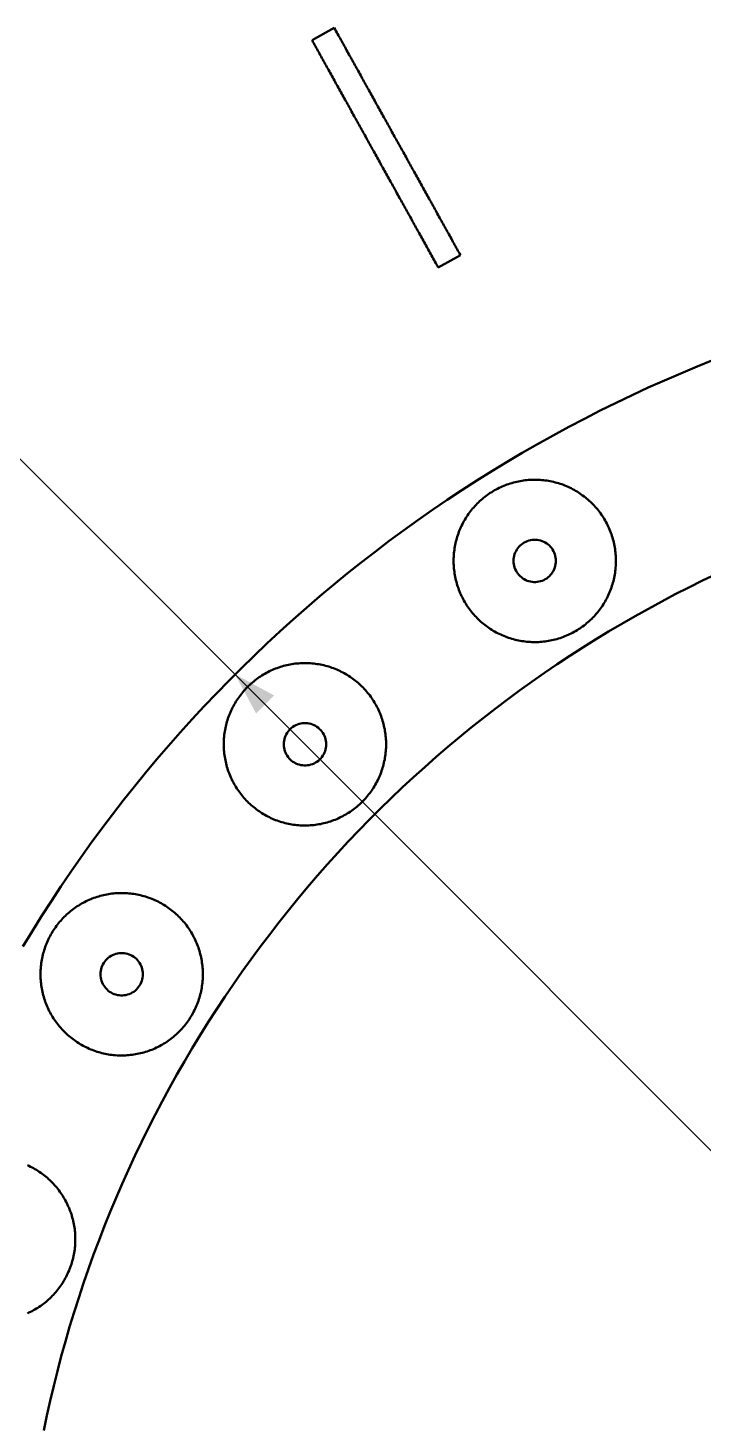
# Model space of a CAD drawing. Header units: millimetres. Extents: x 0 to 841, y 0 to 594.
# Drawn here: x 245.9 to 293.7, y 438.5 to 537.5 of the extents above; entities that cross this region are included whole.
import ezdxf

# ---------------------------------------------------------------- set-up
doc = ezdxf.new("R2010")
doc.units = ezdxf.units.MM
doc.layers.add('COTA', color=7, linetype='CONTINUOUS', lineweight=25)
doc.layers.add('VIS', color=7, linetype='CONTINUOUS', lineweight=50)

msp = doc.modelspace()

# ---------------------------------------------------------------- linework, layer by layer
at = {"layer": 'COTA'}
msp.add_line((401.961, 350.263), (243.569, 508.655), dxfattribs=at)
msp.add_solid([(260.539, 491.685), (262.024, 488.927), (263.297, 490.2)], dxfattribs=at)
at = {"layer": 'VIS'}
for points in [[(265.995, 536.579), (267.569, 537.453)], [(267.569, 537.453), (267.627, 537.348), (267.686, 537.243), (267.744, 537.138), (267.802, 537.033), (267.861, 536.928), (267.919, 536.823), (267.978, 536.718), (268.036, 536.612), (268.094, 536.507), (268.153, 536.402), (268.211, 536.297), (268.27, 536.192), (268.328, 536.087), (268.386, 535.982), (268.445, 535.877), (268.503, 535.771), (268.562, 535.666), (268.62, 535.561), (268.679, 535.456), (268.737, 535.351), (268.795, 535.246), (268.854, 535.141), (268.912, 535.035), (268.971, 534.93), (269.029, 534.825), (269.087, 534.72), (269.146, 534.615), (269.204, 534.51), (269.263, 534.405), (269.321, 534.3), (269.379, 534.194), (269.438, 534.089), (269.496, 533.984), (269.555, 533.879), (269.613, 533.774), (269.671, 533.669), (269.73, 533.564), (269.788, 533.459), (269.847, 533.353), (269.905, 533.248), (269.963, 533.143), (270.022, 533.038), (270.08, 532.933), (270.139, 532.828), (270.197, 532.723), (270.255, 532.618), (270.314, 532.512), (270.372, 532.407), (270.431, 532.302), (270.489, 532.197), (270.547, 532.092), (270.606, 531.987), (270.664, 531.882), (270.723, 531.777), (270.781, 531.671), (270.839, 531.566), (270.898, 531.461), (270.956, 531.356), (271.015, 531.251), (271.073, 531.146), (271.131, 531.041), (271.19, 530.936), (271.248, 530.83), (271.307, 530.725), (271.365, 530.62), (271.423, 530.515), (271.482, 530.41), (271.54, 530.305), (271.599, 530.2), (271.657, 530.094), (271.716, 529.989), (271.774, 529.884), (271.832, 529.779), (271.891, 529.674), (271.949, 529.569), (272.008, 529.464), (272.066, 529.359), (272.124, 529.253), (272.183, 529.148), (272.241, 529.043), (272.3, 528.938), (272.358, 528.833), (272.416, 528.728), (272.475, 528.623), (272.533, 528.518), (272.592, 528.412), (272.65, 528.307), (272.708, 528.202), (272.767, 528.097), (272.825, 527.992), (272.884, 527.887), (272.942, 527.782), (273, 527.677), (273.059, 527.571), (273.117, 527.466), (273.176, 527.361), (273.234, 527.256), (273.292, 527.151), (273.351, 527.046), (273.409, 526.941), (273.468, 526.836), (273.526, 526.73), (273.584, 526.625), (273.643, 526.52), (273.701, 526.415), (273.76, 526.31), (273.818, 526.205), (273.876, 526.1), (273.935, 525.995), (273.993, 525.889), (274.052, 525.784), (274.11, 525.679), (274.168, 525.574), (274.227, 525.469), (274.285, 525.364), (274.344, 525.259), (274.402, 525.154), (274.461, 525.048), (274.519, 524.943), (274.577, 524.838), (274.636, 524.733), (274.694, 524.628), (274.753, 524.523), (274.811, 524.418), (274.869, 524.312), (274.928, 524.207), (274.986, 524.102), (275.045, 523.997), (275.103, 523.892), (275.161, 523.787), (275.22, 523.682), (275.278, 523.577), (275.337, 523.471), (275.395, 523.366), (275.453, 523.261), (275.512, 523.156), (275.57, 523.051), (275.629, 522.946), (275.687, 522.841), (275.745, 522.736), (275.804, 522.63), (275.862, 522.525), (275.921, 522.42), (275.979, 522.315), (276.037, 522.21), (276.096, 522.105), (276.154, 522), (276.213, 521.895), (276.271, 521.789), (276.329, 521.684), (276.388, 521.579), (276.446, 521.474), (276.505, 521.369)], [(265.995, 536.579), (266.054, 536.474), (266.112, 536.369), (266.171, 536.264), (266.229, 536.159), (266.287, 536.054), (266.346, 535.948), (266.404, 535.843), (266.463, 535.738), (266.521, 535.633), (266.579, 535.528), (266.638, 535.423), (266.696, 535.318), (266.755, 535.213), (266.813, 535.107), (266.871, 535.002), (266.93, 534.897), (266.988, 534.792), (267.047, 534.687), (267.105, 534.582), (267.163, 534.477), (267.222, 534.372), (267.28, 534.266), (267.339, 534.161), (267.397, 534.056), (267.455, 533.951), (267.514, 533.846), (267.572, 533.741), (267.631, 533.636), (267.689, 533.531), (267.747, 533.425), (267.806, 533.32), (267.864, 533.215), (267.923, 533.11), (267.981, 533.005), (268.039, 532.9), (268.098, 532.795), (268.156, 532.69), (268.215, 532.584), (268.273, 532.479), (268.332, 532.374), (268.39, 532.269), (268.448, 532.164), (268.507, 532.059), (268.565, 531.954), (268.624, 531.849), (268.682, 531.743), (268.74, 531.638), (268.799, 531.533), (268.857, 531.428), (268.916, 531.323), (268.974, 531.218), (269.032, 531.113), (269.091, 531.008), (269.149, 530.902), (269.208, 530.797), (269.266, 530.692), (269.324, 530.587), (269.383, 530.482), (269.441, 530.377), (269.5, 530.272), (269.558, 530.166), (269.616, 530.061), (269.675, 529.956), (269.733, 529.851), (269.792, 529.746), (269.85, 529.641), (269.908, 529.536), (269.967, 529.431), (270.025, 529.325), (270.084, 529.22), (270.142, 529.115), (270.2, 529.01), (270.259, 528.905), (270.317, 528.8), (270.376, 528.695), (270.434, 528.59), (270.492, 528.484), (270.551, 528.379), (270.609, 528.274), (270.668, 528.169), (270.726, 528.064), (270.784, 527.959), (270.843, 527.854), (270.901, 527.749), (270.96, 527.643), (271.018, 527.538), (271.077, 527.433), (271.135, 527.328), (271.193, 527.223), (271.252, 527.118), (271.31, 527.013), (271.369, 526.908), (271.427, 526.802), (271.485, 526.697), (271.544, 526.592), (271.602, 526.487), (271.661, 526.382), (271.719, 526.277), (271.777, 526.172), (271.836, 526.067), (271.894, 525.961), (271.953, 525.856), (272.011, 525.751), (272.069, 525.646), (272.128, 525.541), (272.186, 525.436), (272.245, 525.331), (272.303, 525.225), (272.361, 525.12), (272.42, 525.015), (272.478, 524.91), (272.537, 524.805), (272.595, 524.7), (272.653, 524.595), (272.712, 524.49), (272.77, 524.384), (272.829, 524.279), (272.887, 524.174), (272.945, 524.069), (273.004, 523.964), (273.062, 523.859), (273.121, 523.754), (273.179, 523.649), (273.237, 523.543), (273.296, 523.438), (273.354, 523.333), (273.413, 523.228), (273.471, 523.123), (273.529, 523.018), (273.588, 522.913), (273.646, 522.808), (273.705, 522.702), (273.763, 522.597), (273.821, 522.492), (273.88, 522.387), (273.938, 522.282), (273.997, 522.177), (274.055, 522.072), (274.114, 521.967), (274.172, 521.861), (274.23, 521.756), (274.289, 521.651), (274.347, 521.546), (274.406, 521.441), (274.464, 521.336), (274.522, 521.231), (274.581, 521.126), (274.639, 521.02), (274.698, 520.915), (274.756, 520.81), (274.814, 520.705), (274.873, 520.6), (274.931, 520.495)], [(276.505, 521.369), (274.931, 520.495)], [(294.438, 513.952), (293.272, 513.482), (292.113, 512.997), (290.959, 512.498), (289.812, 511.985), (288.672, 511.457), (287.538, 510.915), (286.412, 510.358), (285.292, 509.788), (284.18, 509.203), (283.075, 508.605), (281.977, 507.992), (280.888, 507.366), (279.806, 506.727), (278.733, 506.074), (277.667, 505.407), (276.611, 504.727), (275.562, 504.034), (274.523, 503.327), (273.493, 502.608), (272.471, 501.876), (271.46, 501.131), (270.457, 500.373), (269.464, 499.603), (268.481, 498.82), (267.508, 498.025), (266.544, 497.218), (265.591, 496.399), (264.649, 495.568), (263.717, 494.725), (262.795, 493.871), (261.885, 493.005), (260.985, 492.128), (260.096, 491.239), (259.219, 490.339), (258.353, 489.429), (257.499, 488.507), (256.656, 487.575), (255.825, 486.633), (255.006, 485.68), (254.199, 484.716), (253.404, 483.743), (252.621, 482.76), (251.851, 481.767), (251.093, 480.765), (250.348, 479.753), (249.616, 478.731), (248.897, 477.701), (248.19, 476.662), (247.497, 475.614), (246.817, 474.557), (246.151, 473.492), (245.497, 472.418)], [(287.521, 499.719), (287.52, 499.839), (287.516, 499.959), (287.51, 500.079), (287.501, 500.199), (287.49, 500.318), (287.476, 500.438), (287.46, 500.557), (287.441, 500.675), (287.42, 500.793), (287.396, 500.911), (287.37, 501.028), (287.342, 501.145), (287.311, 501.261), (287.277, 501.376), (287.241, 501.491), (287.203, 501.604), (287.163, 501.717), (287.12, 501.829), (287.075, 501.941), (287.027, 502.051), (286.977, 502.16), (286.925, 502.268), (286.871, 502.375), (286.814, 502.481), (286.756, 502.586), (286.695, 502.689), (286.632, 502.791), (286.567, 502.892), (286.499, 502.992), (286.43, 503.089), (286.359, 503.186), (286.285, 503.281), (286.21, 503.374), (286.133, 503.466), (286.053, 503.557), (285.972, 503.645), (285.89, 503.732), (285.805, 503.817), (285.719, 503.9), (285.63, 503.982), (285.541, 504.061), (285.449, 504.139), (285.356, 504.215), (285.261, 504.289), (285.165, 504.361), (285.068, 504.431), (284.969, 504.498), (284.868, 504.564), (284.766, 504.628), (284.663, 504.689), (284.559, 504.748), (284.453, 504.805), (284.347, 504.86), (284.239, 504.913), (284.13, 504.963), (284.02, 505.011), (283.909, 505.057), (283.797, 505.101), (283.684, 505.142), (283.571, 505.181), (283.456, 505.217), (283.341, 505.251), (283.225, 505.282), (283.109, 505.312), (282.992, 505.338), (282.874, 505.363), (282.756, 505.384), (282.638, 505.404), (282.519, 505.421), (282.4, 505.435), (282.28, 505.447), (282.161, 505.456), (282.041, 505.463), (281.921, 505.467), (281.801, 505.469), (281.681, 505.469), (281.561, 505.466), (281.441, 505.46), (281.321, 505.452), (281.202, 505.441), (281.083, 505.428), (280.964, 505.412), (280.845, 505.394), (280.727, 505.374), (280.609, 505.351), (280.492, 505.325), (280.375, 505.297), (280.259, 505.267), (280.143, 505.234), (280.028, 505.199), (279.914, 505.161), (279.801, 505.122), (279.689, 505.079), (279.578, 505.035), (279.467, 504.988), (279.358, 504.938), (279.249, 504.887), (279.142, 504.833), (279.036, 504.777), (278.931, 504.719), (278.827, 504.659), (278.725, 504.596), (278.623, 504.531), (278.524, 504.465), (278.425, 504.396), (278.328, 504.325), (278.233, 504.252), (278.139, 504.177), (278.047, 504.101), (277.956, 504.022), (277.867, 503.941), (277.78, 503.859), (277.695, 503.775), (277.611, 503.689), (277.529, 503.601), (277.449, 503.512), (277.371, 503.421), (277.294, 503.328), (277.22, 503.234), (277.148, 503.138), (277.077, 503.041), (277.009, 502.942), (276.943, 502.842), (276.879, 502.74), (276.817, 502.638), (276.757, 502.534), (276.699, 502.428), (276.644, 502.322), (276.59, 502.214), (276.54, 502.106), (276.491, 501.996), (276.444, 501.885), (276.4, 501.774), (276.359, 501.661), (276.319, 501.548), (276.282, 501.433), (276.248, 501.318), (276.216, 501.203), (276.186, 501.087), (276.159, 500.97), (276.134, 500.852), (276.111, 500.734), (276.091, 500.616), (276.074, 500.497), (276.059, 500.378), (276.046, 500.259), (276.036, 500.139), (276.029, 500.019), (276.024, 499.899), (276.021, 499.779), (276.021, 499.659), (276.024, 499.539), (276.029, 499.42), (276.036, 499.3), (276.046, 499.18), (276.059, 499.061), (276.074, 498.942), (276.091, 498.823), (276.111, 498.705), (276.134, 498.587), (276.159, 498.469), (276.186, 498.352), (276.216, 498.236), (276.248, 498.12), (276.282, 498.005), (276.319, 497.891), (276.359, 497.778), (276.4, 497.665), (276.444, 497.554), (276.491, 497.443), (276.54, 497.333), (276.59, 497.225), (276.644, 497.117), (276.699, 497.011), (276.757, 496.905), (276.817, 496.801), (276.879, 496.698), (276.943, 496.597), (277.009, 496.497), (277.077, 496.398), (277.148, 496.301), (277.22, 496.205), (277.294, 496.111), (277.371, 496.018), (277.449, 495.927), (277.529, 495.838), (277.611, 495.75), (277.695, 495.664), (277.78, 495.58), (277.867, 495.498), (277.956, 495.417), (278.047, 495.338), (278.139, 495.262), (278.233, 495.187), (278.328, 495.114), (278.425, 495.043), (278.524, 494.974), (278.623, 494.907), (278.725, 494.843), (278.827, 494.78), (278.931, 494.72), (279.036, 494.662), (279.142, 494.606), (279.249, 494.552), (279.358, 494.5), (279.467, 494.451), (279.578, 494.404), (279.689, 494.36), (279.801, 494.317), (279.914, 494.277), (280.028, 494.24), (280.143, 494.205), (280.259, 494.172), (280.375, 494.142), (280.492, 494.114), (280.609, 494.088), (280.727, 494.065), (280.845, 494.045), (280.964, 494.026), (281.083, 494.011), (281.202, 493.998), (281.321, 493.987), (281.441, 493.979), (281.561, 493.973), (281.681, 493.97), (281.801, 493.97), (281.921, 493.971), (282.041, 493.976), (282.161, 493.983), (282.28, 493.992), (282.4, 494.004), (282.519, 494.018), (282.638, 494.035), (282.756, 494.054), (282.874, 494.076), (282.992, 494.101), (283.109, 494.127), (283.225, 494.156), (283.341, 494.188), (283.456, 494.222), (283.571, 494.258), (283.684, 494.297), (283.797, 494.338), (283.909, 494.382), (284.02, 494.427), (284.13, 494.476), (284.239, 494.526), (284.347, 494.579), (284.453, 494.633), (284.559, 494.691), (284.663, 494.75), (284.766, 494.811), (284.868, 494.875), (284.969, 494.941), (285.068, 495.008), (285.165, 495.078), (285.261, 495.15), (285.356, 495.224), (285.449, 495.3), (285.541, 495.377), (285.63, 495.457), (285.719, 495.539), (285.805, 495.622), (285.89, 495.707), (285.972, 495.794), (286.053, 495.882), (286.133, 495.973), (286.21, 496.064), (286.285, 496.158), (286.359, 496.253), (286.43, 496.349), (286.499, 496.447), (286.567, 496.547), (286.632, 496.648), (286.695, 496.75), (286.756, 496.853), (286.814, 496.958), (286.871, 497.064), (286.925, 497.171), (286.977, 497.279), (287.027, 497.388), (287.075, 497.498), (287.12, 497.609), (287.163, 497.722), (287.203, 497.835), (287.241, 497.948), (287.277, 498.063), (287.311, 498.178), (287.342, 498.294), (287.37, 498.411), (287.396, 498.528), (287.42, 498.646), (287.441, 498.764), (287.46, 498.882), (287.476, 499.001), (287.49, 499.12), (287.501, 499.24), (287.51, 499.36), (287.516, 499.479), (287.52, 499.599), (287.521, 499.719)], [(283.271, 499.719), (283.266, 499.84), (283.252, 499.96), (283.227, 500.078), (283.194, 500.194), (283.151, 500.307), (283.099, 500.417), (283.039, 500.521), (282.97, 500.621), (282.894, 500.714), (282.81, 500.801), (282.72, 500.881), (282.623, 500.954), (282.521, 501.018), (282.414, 501.075), (282.303, 501.122), (282.188, 501.16), (282.071, 501.189), (281.952, 501.209), (281.831, 501.218), (281.711, 501.218), (281.59, 501.209), (281.471, 501.189), (281.354, 501.16), (281.239, 501.122), (281.128, 501.075), (281.021, 501.018), (280.919, 500.954), (280.822, 500.881), (280.732, 500.801), (280.648, 500.714), (280.572, 500.621), (280.503, 500.521), (280.443, 500.417), (280.391, 500.307), (280.348, 500.194), (280.315, 500.078), (280.29, 499.96), (280.276, 499.84), (280.271, 499.719), (280.276, 499.599), (280.29, 499.479), (280.315, 499.36), (280.348, 499.244), (280.391, 499.131), (280.443, 499.022), (280.503, 498.918), (280.572, 498.818), (280.648, 498.725), (280.732, 498.638), (280.822, 498.558), (280.919, 498.485), (281.021, 498.42), (281.128, 498.364), (281.239, 498.317), (281.354, 498.279), (281.471, 498.25), (281.59, 498.23), (281.711, 498.221), (281.831, 498.221), (281.952, 498.23), (282.071, 498.25), (282.188, 498.279), (282.303, 498.317), (282.414, 498.364), (282.521, 498.42), (282.623, 498.485), (282.72, 498.558), (282.81, 498.638), (282.894, 498.725), (282.97, 498.818), (283.039, 498.918), (283.099, 499.022), (283.151, 499.131), (283.194, 499.244), (283.227, 499.36), (283.252, 499.479), (283.266, 499.599), (283.271, 499.719)], [(294.633, 498.789), (293.658, 498.323), (292.689, 497.844), (291.726, 497.354), (290.769, 496.851), (289.819, 496.336), (288.875, 495.81), (287.938, 495.272), (287.008, 494.721), (286.085, 494.16), (285.169, 493.586), (284.26, 493.001), (283.359, 492.405), (282.465, 491.798), (281.579, 491.179), (280.7, 490.55), (279.83, 489.909), (278.968, 489.257), (278.114, 488.595), (277.269, 487.922), (276.432, 487.238), (275.603, 486.544), (274.784, 485.84), (273.973, 485.125), (273.171, 484.4), (272.379, 483.665), (271.596, 482.921), (270.822, 482.166), (270.058, 481.402), (269.303, 480.628), (268.559, 479.845), (267.824, 479.053), (267.099, 478.251), (266.384, 477.44), (265.68, 476.621), (264.986, 475.793), (264.302, 474.956), (263.629, 474.11), (262.967, 473.256), (262.315, 472.394), (261.675, 471.524), (261.045, 470.645), (260.426, 469.759), (259.819, 468.865), (259.223, 467.964), (258.638, 467.055), (258.064, 466.139), (257.503, 465.216), (256.953, 464.286), (256.414, 463.349), (255.888, 462.405), (255.373, 461.455), (254.87, 460.498), (254.38, 459.535), (253.901, 458.566), (253.435, 457.591), (252.981, 456.61), (252.539, 455.624), (252.11, 454.632), (251.693, 453.635), (251.289, 452.633), (250.898, 451.626), (250.519, 450.613), (250.153, 449.597), (249.8, 448.575), (249.459, 447.55), (249.132, 446.52), (248.817, 445.486), (248.516, 444.448), (248.227, 443.406), (247.952, 442.361), (247.69, 441.313), (247.441, 440.261), (247.205, 439.207), (246.982, 438.149)], [(294.633, 498.789), (293.658, 498.323), (292.689, 497.844), (291.726, 497.354), (290.769, 496.851), (289.819, 496.336), (288.875, 495.81), (287.938, 495.272), (287.008, 494.721), (286.085, 494.16), (285.169, 493.586), (284.26, 493.001), (283.359, 492.405), (282.465, 491.798), (281.579, 491.179), (280.7, 490.55), (279.83, 489.909), (278.968, 489.257), (278.114, 488.595), (277.269, 487.922), (276.432, 487.238), (275.603, 486.544), (274.784, 485.84), (273.973, 485.125), (273.171, 484.4), (272.379, 483.665), (271.596, 482.921), (270.822, 482.166), (270.058, 481.402), (269.303, 480.628), (268.559, 479.845), (267.824, 479.053), (267.099, 478.251), (266.384, 477.44), (265.68, 476.621), (264.986, 475.793), (264.302, 474.956), (263.629, 474.11), (262.967, 473.256), (262.315, 472.394), (261.675, 471.524), (261.045, 470.645), (260.426, 469.759), (259.819, 468.865), (259.223, 467.964), (258.638, 467.055), (258.064, 466.139), (257.503, 465.216), (256.953, 464.286), (256.414, 463.349), (255.888, 462.405), (255.373, 461.455), (254.87, 460.498), (254.38, 459.535), (253.901, 458.566), (253.435, 457.591), (252.981, 456.61), (252.539, 455.624), (252.11, 454.632), (251.693, 453.635), (251.289, 452.633), (250.898, 451.626), (250.519, 450.613), (250.153, 449.597), (249.8, 448.575), (249.459, 447.55), (249.132, 446.52), (248.817, 445.486), (248.516, 444.448), (248.227, 443.406), (247.952, 442.361), (247.69, 441.313), (247.441, 440.261), (247.205, 439.207), (246.982, 438.149)], [(271.239, 486.735), (271.238, 486.855), (271.234, 486.975), (271.228, 487.095), (271.219, 487.215), (271.208, 487.334), (271.194, 487.453), (271.178, 487.572), (271.159, 487.691), (271.138, 487.809), (271.114, 487.927), (271.088, 488.044), (271.06, 488.16), (271.029, 488.276), (270.995, 488.392), (270.959, 488.506), (270.921, 488.62), (270.881, 488.733), (270.838, 488.845), (270.793, 488.956), (270.745, 489.066), (270.695, 489.176), (270.643, 489.284), (270.589, 489.391), (270.532, 489.497), (270.474, 489.601), (270.413, 489.705), (270.35, 489.807), (270.285, 489.908), (270.217, 490.007), (270.148, 490.105), (270.077, 490.202), (270.003, 490.297), (269.928, 490.39), (269.851, 490.482), (269.772, 490.572), (269.69, 490.661), (269.608, 490.747), (269.523, 490.833), (269.437, 490.916), (269.348, 490.997), (269.259, 491.077), (269.167, 491.155), (269.074, 491.231), (268.98, 491.304), (268.883, 491.376), (268.786, 491.446), (268.687, 491.514), (268.586, 491.58), (268.484, 491.643), (268.381, 491.705), (268.277, 491.764), (268.171, 491.821), (268.065, 491.876), (267.957, 491.929), (267.848, 491.979), (267.738, 492.027), (267.627, 492.073), (267.515, 492.116), (267.402, 492.157), (267.289, 492.196), (267.174, 492.233), (267.059, 492.266), (266.943, 492.298), (266.827, 492.327), (266.71, 492.354), (266.592, 492.378), (266.474, 492.4), (266.356, 492.419), (266.237, 492.436), (266.118, 492.451), (265.999, 492.462), (265.879, 492.472), (265.759, 492.479), (265.639, 492.483), (265.519, 492.485), (265.399, 492.484), (265.279, 492.481), (265.159, 492.476), (265.039, 492.467), (264.92, 492.457), (264.801, 492.444), (264.682, 492.428), (264.563, 492.41), (264.445, 492.389), (264.327, 492.366), (264.21, 492.341), (264.093, 492.313), (263.977, 492.283), (263.861, 492.25), (263.747, 492.215), (263.633, 492.177), (263.519, 492.137), (263.407, 492.095), (263.296, 492.05), (263.185, 492.003), (263.076, 491.954), (262.967, 491.902), (262.86, 491.849), (262.754, 491.793), (262.649, 491.735), (262.545, 491.674), (262.443, 491.612), (262.341, 491.547), (262.242, 491.48), (262.143, 491.411), (262.046, 491.341), (261.951, 491.268), (261.857, 491.193), (261.765, 491.116), (261.674, 491.037), (261.585, 490.957), (261.498, 490.874), (261.413, 490.79), (261.329, 490.704), (261.247, 490.617), (261.167, 490.527), (261.089, 490.436), (261.012, 490.343), (260.938, 490.249), (260.866, 490.154), (260.795, 490.056), (260.727, 489.958), (260.661, 489.857), (260.597, 489.756), (260.535, 489.653), (260.475, 489.549), (260.417, 489.444), (260.362, 489.337), (260.308, 489.23), (260.258, 489.121), (260.209, 489.011), (260.163, 488.901), (260.118, 488.789), (260.077, 488.677), (260.037, 488.563), (260, 488.449), (259.966, 488.334), (259.934, 488.218), (259.904, 488.102), (259.877, 487.985), (259.852, 487.868), (259.829, 487.75), (259.809, 487.632), (259.792, 487.513), (259.777, 487.394), (259.764, 487.274), (259.754, 487.155), (259.747, 487.035), (259.742, 486.915), (259.739, 486.795), (259.739, 486.675), (259.742, 486.555), (259.747, 486.435), (259.754, 486.315), (259.764, 486.196), (259.777, 486.076), (259.792, 485.957), (259.809, 485.838), (259.829, 485.72), (259.852, 485.602), (259.877, 485.485), (259.904, 485.368), (259.934, 485.252), (259.966, 485.136), (260, 485.021), (260.037, 484.907), (260.077, 484.793), (260.118, 484.681), (260.163, 484.569), (260.209, 484.459), (260.258, 484.349), (260.308, 484.24), (260.362, 484.133), (260.417, 484.026), (260.475, 483.921), (260.535, 483.817), (260.597, 483.714), (260.661, 483.613), (260.727, 483.512), (260.795, 483.414), (260.866, 483.317), (260.938, 483.221), (261.012, 483.127), (261.089, 483.034), (261.167, 482.943), (261.247, 482.853), (261.329, 482.766), (261.413, 482.68), (261.498, 482.596), (261.585, 482.513), (261.674, 482.433), (261.765, 482.354), (261.857, 482.277), (261.951, 482.202), (262.046, 482.129), (262.143, 482.059), (262.242, 481.99), (262.341, 481.923), (262.443, 481.858), (262.545, 481.796), (262.649, 481.735), (262.754, 481.677), (262.86, 481.621), (262.967, 481.568), (263.076, 481.516), (263.185, 481.467), (263.296, 481.42), (263.407, 481.375), (263.519, 481.333), (263.633, 481.293), (263.747, 481.255), (263.861, 481.22), (263.977, 481.187), (264.093, 481.157), (264.21, 481.129), (264.327, 481.104), (264.445, 481.081), (264.563, 481.06), (264.682, 481.042), (264.801, 481.026), (264.92, 481.013), (265.039, 481.003), (265.159, 480.994), (265.279, 480.989), (265.399, 480.986), (265.519, 480.985), (265.639, 480.987), (265.759, 480.991), (265.879, 480.998), (265.999, 481.008), (266.118, 481.02), (266.237, 481.034), (266.356, 481.051), (266.474, 481.07), (266.592, 481.092), (266.71, 481.116), (266.827, 481.143), (266.943, 481.172), (267.059, 481.204), (267.174, 481.238), (267.289, 481.274), (267.402, 481.313), (267.515, 481.354), (267.627, 481.397), (267.738, 481.443), (267.848, 481.491), (267.957, 481.541), (268.065, 481.594), (268.171, 481.649), (268.277, 481.706), (268.381, 481.765), (268.484, 481.827), (268.586, 481.89), (268.687, 481.956), (268.786, 482.024), (268.883, 482.094), (268.98, 482.166), (269.074, 482.239), (269.167, 482.315), (269.259, 482.393), (269.348, 482.473), (269.437, 482.554), (269.523, 482.637), (269.608, 482.723), (269.69, 482.809), (269.772, 482.898), (269.851, 482.988), (269.928, 483.08), (270.003, 483.173), (270.077, 483.268), (270.148, 483.365), (270.217, 483.463), (270.285, 483.562), (270.35, 483.663), (270.413, 483.765), (270.474, 483.869), (270.532, 483.973), (270.589, 484.079), (270.643, 484.186), (270.695, 484.294), (270.745, 484.404), (270.793, 484.514), (270.838, 484.625), (270.881, 484.737), (270.921, 484.85), (270.959, 484.964), (270.995, 485.078), (271.029, 485.194), (271.06, 485.31), (271.088, 485.426), (271.114, 485.543), (271.138, 485.661), (271.159, 485.779), (271.178, 485.898), (271.194, 486.017), (271.208, 486.136), (271.219, 486.255), (271.228, 486.375), (271.234, 486.495), (271.238, 486.615), (271.239, 486.735)], [(266.989, 486.735), (266.984, 486.856), (266.97, 486.976), (266.945, 487.094), (266.912, 487.21), (266.869, 487.323), (266.817, 487.432), (266.757, 487.537), (266.688, 487.636), (266.612, 487.73), (266.528, 487.817), (266.438, 487.897), (266.341, 487.969), (266.239, 488.034), (266.132, 488.09), (266.021, 488.138), (265.906, 488.176), (265.789, 488.205), (265.67, 488.224), (265.549, 488.234), (265.429, 488.234), (265.308, 488.224), (265.189, 488.205), (265.072, 488.176), (264.957, 488.138), (264.846, 488.09), (264.739, 488.034), (264.637, 487.969), (264.54, 487.897), (264.45, 487.817), (264.366, 487.73), (264.29, 487.636), (264.221, 487.537), (264.161, 487.432), (264.109, 487.323), (264.066, 487.21), (264.033, 487.094), (264.008, 486.976), (263.994, 486.856), (263.989, 486.735), (263.994, 486.614), (264.008, 486.494), (264.033, 486.376), (264.066, 486.26), (264.109, 486.147), (264.161, 486.038), (264.221, 485.933), (264.29, 485.834), (264.366, 485.74), (264.45, 485.653), (264.54, 485.573), (264.637, 485.501), (264.739, 485.436), (264.846, 485.38), (264.957, 485.332), (265.072, 485.294), (265.189, 485.265), (265.308, 485.246), (265.429, 485.236), (265.549, 485.236), (265.67, 485.246), (265.789, 485.265), (265.906, 485.294), (266.021, 485.332), (266.132, 485.38), (266.239, 485.436), (266.341, 485.501), (266.438, 485.573), (266.528, 485.653), (266.612, 485.74), (266.688, 485.834), (266.757, 485.933), (266.817, 486.038), (266.869, 486.147), (266.912, 486.26), (266.945, 486.376), (266.97, 486.494), (266.984, 486.614), (266.989, 486.735)], [(258.255, 470.453), (258.253, 470.573), (258.25, 470.693), (258.243, 470.813), (258.235, 470.933), (258.223, 471.052), (258.21, 471.171), (258.193, 471.29), (258.175, 471.409), (258.153, 471.527), (258.13, 471.645), (258.104, 471.762), (258.075, 471.878), (258.044, 471.994), (258.011, 472.11), (257.975, 472.224), (257.937, 472.338), (257.896, 472.451), (257.854, 472.563), (257.808, 472.674), (257.761, 472.784), (257.711, 472.894), (257.659, 473.002), (257.605, 473.109), (257.548, 473.215), (257.489, 473.319), (257.428, 473.423), (257.365, 473.525), (257.3, 473.626), (257.233, 473.725), (257.164, 473.823), (257.092, 473.92), (257.019, 474.015), (256.944, 474.108), (256.866, 474.2), (256.787, 474.29), (256.706, 474.379), (256.623, 474.466), (256.539, 474.551), (256.452, 474.634), (256.364, 474.715), (256.274, 474.795), (256.183, 474.873), (256.09, 474.949), (255.995, 475.022), (255.899, 475.094), (255.801, 475.164), (255.702, 475.232), (255.602, 475.298), (255.5, 475.361), (255.397, 475.423), (255.293, 475.482), (255.187, 475.539), (255.08, 475.594), (254.972, 475.647), (254.863, 475.697), (254.754, 475.745), (254.643, 475.791), (254.531, 475.834), (254.418, 475.875), (254.304, 475.914), (254.19, 475.951), (254.075, 475.985), (253.959, 476.016), (253.843, 476.045), (253.726, 476.072), (253.608, 476.096), (253.49, 476.118), (253.372, 476.137), (253.253, 476.154), (253.134, 476.169), (253.014, 476.18), (252.894, 476.19), (252.775, 476.197), (252.655, 476.201), (252.535, 476.203), (252.415, 476.202), (252.295, 476.199), (252.175, 476.194), (252.055, 476.185), (251.935, 476.175), (251.816, 476.162), (251.697, 476.146), (251.578, 476.128), (251.46, 476.107), (251.342, 476.084), (251.225, 476.059), (251.108, 476.031), (250.992, 476.001), (250.877, 475.968), (250.762, 475.933), (250.648, 475.895), (250.535, 475.855), (250.423, 475.813), (250.311, 475.768), (250.201, 475.721), (250.091, 475.672), (249.983, 475.621), (249.876, 475.567), (249.769, 475.511), (249.664, 475.453), (249.561, 475.392), (249.458, 475.33), (249.357, 475.265), (249.257, 475.198), (249.159, 475.129), (249.062, 475.059), (248.967, 474.986), (248.873, 474.911), (248.781, 474.834), (248.69, 474.755), (248.601, 474.675), (248.514, 474.593), (248.428, 474.508), (248.344, 474.422), (248.262, 474.335), (248.182, 474.245), (248.104, 474.154), (248.028, 474.062), (247.954, 473.967), (247.881, 473.872), (247.811, 473.774), (247.743, 473.676), (247.676, 473.576), (247.612, 473.474), (247.55, 473.371), (247.49, 473.267), (247.433, 473.162), (247.377, 473.055), (247.324, 472.948), (247.273, 472.839), (247.224, 472.73), (247.178, 472.619), (247.134, 472.507), (247.092, 472.395), (247.053, 472.281), (247.016, 472.167), (246.981, 472.052), (246.949, 471.936), (246.92, 471.82), (246.892, 471.703), (246.867, 471.586), (246.845, 471.468), (246.825, 471.35), (246.807, 471.231), (246.793, 471.112), (246.78, 470.992), (246.77, 470.873), (246.762, 470.753), (246.757, 470.633), (246.755, 470.513), (246.755, 470.393), (246.757, 470.273), (246.762, 470.153), (246.77, 470.033), (246.78, 469.914), (246.793, 469.794), (246.807, 469.675), (246.825, 469.557), (246.845, 469.438), (246.867, 469.32), (246.892, 469.203), (246.92, 469.086), (246.949, 468.97), (246.981, 468.854), (247.016, 468.739), (247.053, 468.625), (247.092, 468.512), (247.134, 468.399), (247.178, 468.287), (247.224, 468.177), (247.273, 468.067), (247.324, 467.958), (247.377, 467.851), (247.433, 467.744), (247.49, 467.639), (247.55, 467.535), (247.612, 467.432), (247.676, 467.331), (247.743, 467.231), (247.811, 467.132), (247.881, 467.035), (247.954, 466.939), (248.028, 466.845), (248.104, 466.752), (248.182, 466.661), (248.262, 466.572), (248.344, 466.484), (248.428, 466.398), (248.514, 466.314), (248.601, 466.231), (248.69, 466.151), (248.781, 466.072), (248.873, 465.995), (248.967, 465.92), (249.062, 465.848), (249.159, 465.777), (249.257, 465.708), (249.357, 465.641), (249.458, 465.576), (249.561, 465.514), (249.664, 465.454), (249.769, 465.395), (249.876, 465.339), (249.983, 465.286), (250.091, 465.234), (250.201, 465.185), (250.311, 465.138), (250.423, 465.093), (250.535, 465.051), (250.648, 465.011), (250.762, 464.973), (250.877, 464.938), (250.992, 464.906), (251.108, 464.875), (251.225, 464.847), (251.342, 464.822), (251.46, 464.799), (251.578, 464.778), (251.697, 464.76), (251.816, 464.744), (251.935, 464.731), (252.055, 464.721), (252.175, 464.713), (252.295, 464.707), (252.415, 464.704), (252.535, 464.703), (252.655, 464.705), (252.775, 464.709), (252.894, 464.716), (253.014, 464.726), (253.134, 464.738), (253.253, 464.752), (253.372, 464.769), (253.49, 464.788), (253.608, 464.81), (253.726, 464.834), (253.843, 464.861), (253.959, 464.89), (254.075, 464.922), (254.19, 464.956), (254.304, 464.992), (254.418, 465.031), (254.531, 465.072), (254.643, 465.115), (254.754, 465.161), (254.863, 465.209), (254.972, 465.26), (255.08, 465.312), (255.187, 465.367), (255.293, 465.424), (255.397, 465.483), (255.5, 465.545), (255.602, 465.609), (255.702, 465.674), (255.801, 465.742), (255.899, 465.812), (255.995, 465.884), (256.09, 465.958), (256.183, 466.033), (256.274, 466.111), (256.364, 466.191), (256.452, 466.272), (256.539, 466.356), (256.623, 466.441), (256.706, 466.527), (256.787, 466.616), (256.866, 466.706), (256.944, 466.798), (257.019, 466.892), (257.092, 466.987), (257.164, 467.083), (257.233, 467.181), (257.3, 467.28), (257.365, 467.381), (257.428, 467.483), (257.489, 467.587), (257.548, 467.691), (257.605, 467.797), (257.659, 467.904), (257.711, 468.012), (257.761, 468.122), (257.808, 468.232), (257.854, 468.343), (257.896, 468.455), (257.937, 468.568), (257.975, 468.682), (258.011, 468.797), (258.044, 468.912), (258.075, 469.028), (258.104, 469.144), (258.13, 469.261), (258.153, 469.379), (258.175, 469.497), (258.193, 469.616), (258.21, 469.735), (258.223, 469.854), (258.235, 469.974), (258.243, 470.093), (258.25, 470.213), (258.253, 470.333), (258.255, 470.453)], [(254.005, 470.453), (254, 470.574), (253.985, 470.694), (253.961, 470.812), (253.927, 470.928), (253.885, 471.041), (253.833, 471.15), (253.772, 471.255), (253.704, 471.354), (253.627, 471.448), (253.544, 471.535), (253.453, 471.615), (253.357, 471.688), (253.255, 471.752), (253.148, 471.808), (253.037, 471.856), (252.922, 471.894), (252.805, 471.923), (252.685, 471.942), (252.565, 471.952), (252.444, 471.952), (252.324, 471.942), (252.205, 471.923), (252.087, 471.894), (251.973, 471.856), (251.862, 471.808), (251.755, 471.752), (251.653, 471.688), (251.556, 471.615), (251.466, 471.535), (251.382, 471.448), (251.305, 471.354), (251.237, 471.255), (251.176, 471.15), (251.125, 471.041), (251.082, 470.928), (251.048, 470.812), (251.024, 470.694), (251.01, 470.574), (251.005, 470.453), (251.01, 470.332), (251.024, 470.212), (251.048, 470.094), (251.082, 469.978), (251.125, 469.865), (251.176, 469.756), (251.237, 469.651), (251.305, 469.552), (251.382, 469.458), (251.466, 469.371), (251.556, 469.291), (251.653, 469.219), (251.755, 469.154), (251.862, 469.098), (251.973, 469.051), (252.087, 469.012), (252.205, 468.983), (252.324, 468.964), (252.444, 468.954), (252.565, 468.954), (252.685, 468.964), (252.805, 468.983), (252.922, 469.012), (253.037, 469.051), (253.148, 469.098), (253.255, 469.154), (253.357, 469.219), (253.453, 469.291), (253.544, 469.371), (253.627, 469.458), (253.704, 469.552), (253.772, 469.651), (253.833, 469.756), (253.885, 469.865), (253.927, 469.978), (253.961, 470.094), (253.985, 470.212), (254, 470.332), (254.005, 470.453)], [(249.219, 451.69), (249.218, 451.81), (249.214, 451.93), (249.208, 452.05), (249.199, 452.17), (249.188, 452.289), (249.174, 452.408), (249.158, 452.527), (249.139, 452.646), (249.118, 452.764), (249.094, 452.882), (249.068, 452.999), (249.039, 453.115), (249.008, 453.231), (248.975, 453.347), (248.939, 453.461), (248.901, 453.575), (248.861, 453.688), (248.818, 453.8), (248.773, 453.911), (248.725, 454.021), (248.675, 454.131), (248.623, 454.239), (248.569, 454.346), (248.512, 454.452), (248.453, 454.556), (248.393, 454.66), (248.33, 454.762), (248.264, 454.863), (248.197, 454.962), (248.128, 455.06), (248.056, 455.157), (247.983, 455.252), (247.908, 455.345), (247.83, 455.437), (247.751, 455.527), (247.67, 455.616), (247.587, 455.703), (247.503, 455.788), (247.416, 455.871), (247.328, 455.952), (247.238, 456.032), (247.147, 456.11), (247.054, 456.186), (246.959, 456.259), (246.863, 456.331), (246.766, 456.401), (246.666, 456.469), (246.566, 456.535), (246.464, 456.598), (246.361, 456.66), (246.257, 456.719), (246.151, 456.776), (246.044, 456.831), (245.937, 456.884), (245.828, 456.934)], [(245.828, 446.446), (245.937, 446.497), (246.044, 446.549), (246.151, 446.604), (246.257, 446.661), (246.361, 446.72), (246.464, 446.782), (246.566, 446.845), (246.666, 446.911), (246.766, 446.979), (246.863, 447.049), (246.959, 447.121), (247.054, 447.195), (247.147, 447.27), (247.238, 447.348), (247.328, 447.428), (247.416, 447.509), (247.503, 447.592), (247.587, 447.678), (247.67, 447.764), (247.751, 447.853), (247.83, 447.943), (247.908, 448.035), (247.983, 448.128), (248.056, 448.223), (248.128, 448.32), (248.197, 448.418), (248.264, 448.517), (248.33, 448.618), (248.393, 448.72), (248.453, 448.824), (248.512, 448.928), (248.569, 449.034), (248.623, 449.141), (248.675, 449.249), (248.725, 449.359), (248.773, 449.469), (248.818, 449.58), (248.861, 449.692), (248.901, 449.805), (248.939, 449.919), (248.975, 450.033), (249.008, 450.149), (249.039, 450.265), (249.068, 450.381), (249.094, 450.498), (249.118, 450.616), (249.139, 450.734), (249.158, 450.853), (249.174, 450.972), (249.188, 451.091), (249.199, 451.21), (249.208, 451.33), (249.214, 451.45), (249.218, 451.57), (249.219, 451.69)]]:
    msp.add_lwpolyline(points, dxfattribs=at)

doc.saveas('drawing.dxf')
